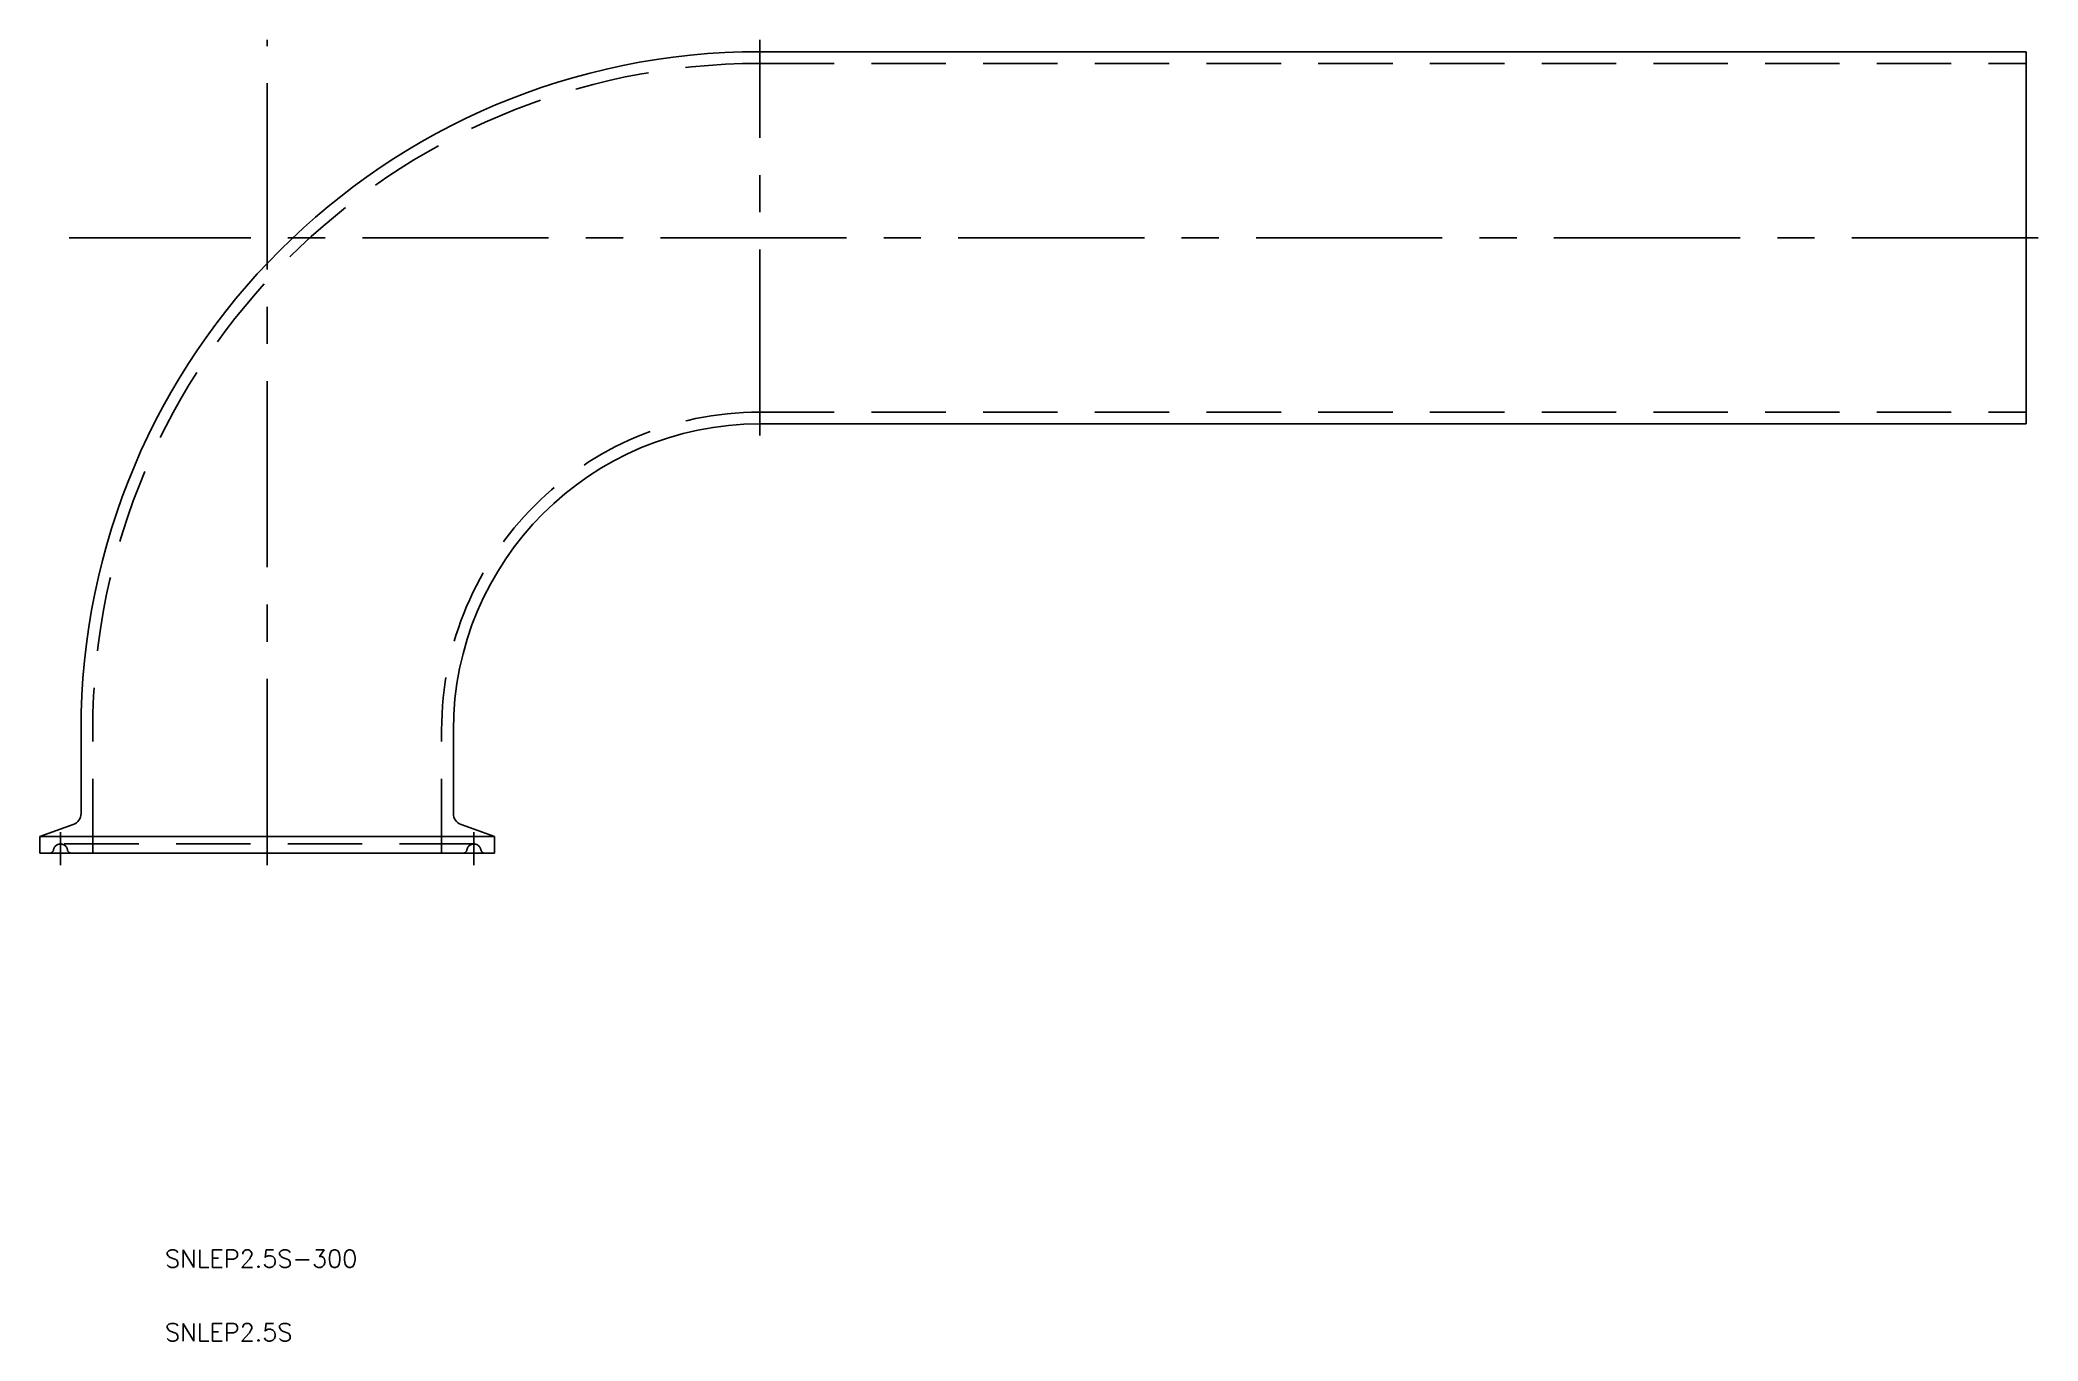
# Model space of a CAD drawing. Extents: x -39 to 302, y -83 to 139.
import ezdxf

# ---------------------------------------------------------------- set-up
doc = ezdxf.new("R2010")
doc.units = 0
doc.linetypes.add('CENTER', pattern=[50.8, 31.75, -6.35, 6.35, -6.35])
doc.linetypes.add('DASHED', pattern=[19.05, 12.7, -6.35])
doc.layers.get('0').update_dxf_attribs({"linetype": 'CONTINUOUS'})
doc.layers.add('CENTER', color=1, linetype='CENTER')
doc.styles.get("Standard").update_dxf_attribs({"font": 'txt.shx', "height": 3, "bigfont": 'bigfont.shx'})

msp = doc.modelspace()

# ---------------------------------------------------------------- linework, layer by layer
at = {"color": 7, "linetype": 'CONTINUOUS'}
for p, q in [((84, 136.75), (300, 136.75)), ((300, 136.75), (300, 73.25)), ((84, 73.25), (300, 73.25)), ((-31.75, 21), (-31.75, 6.8)), ((31.75, 21), (31.75, 6.8)), ((-38.75, 2.85), (-33.07, 4.92)), ((38.75, 2.85), (33.07, 4.92)), ((-38.75, 2.85), (38.75, 2.85)), ((-38.75, 0), (-38.75, 2.85)), ((38.75, 0), (-38.75, 0)), ((38.75, 0), (38.75, 2.85))]:
    msp.add_line(p, q, dxfattribs=at)
at = {"color": 3, "linetype": 'DASHED'}
for p, q in [((84, 134.75), (300, 134.75)), ((84, 75.25), (300, 75.25)), ((-29.75, 0), (-29.75, 21)), ((29.75, 0), (29.75, 21)), ((35.25, 1.6), (-35.25, 1.6))]:
    msp.add_line(p, q, dxfattribs=at)
at = {"color": 7, "linetype": 'CONTINUOUS'}
for centre, radius, start, end in [((84, 21), 115.75, 90, 180), ((84, 21), 52.25, 90, 180), ((-33.75, 6.8), 2, 290, 0), ((33.75, 6.8), 2, 180, 250)]:
    msp.add_arc(centre, radius, start, end, dxfattribs=at)
at = {"color": 3, "linetype": 'DASHED'}
for centre, radius, start, end in [((84, 21), 113.75, 90, 180), ((84, 21), 54.25, 90, 180), ((-37.21, 0.8), 0.8, 270, 348.463), ((-35.25, 0.4), 1.2, 11.537, 168.463), ((-33.29, 0.8), 0.8, 191.537, 270), ((33.29, 0.8), 0.8, 270, 348.463), ((35.25, 0.4), 1.2, 11.537, 168.463), ((37.21, 0.8), 0.8, 191.537, 270)]:
    msp.add_arc(centre, radius, start, end, dxfattribs=at)
at = {"layer": 'CENTER', "color": 1, "linetype": 'CENTER'}
for p, q in [((0, -2), (0, 138.75)), ((84, 71.25), (84, 138.75)), ((302, 105), (-33.75, 105)), ((-35.25, 3.6), (-35.25, -2)), ((35.25, 3.6), (35.25, -2))]:
    msp.add_line(p, q, dxfattribs=at)

# ---------------------------------------------------------------- texts
at = {"color": 7, "linetype": 'CONTINUOUS'}
for s, p in [('SNLEP2.5S-300', (-17.42, -70.64)), ('SNLEP2.5S', (-17.42, -83.2))]:
    msp.add_text(s, height=3, dxfattribs=at).set_placement(p)

doc.saveas('drawing.dxf')
